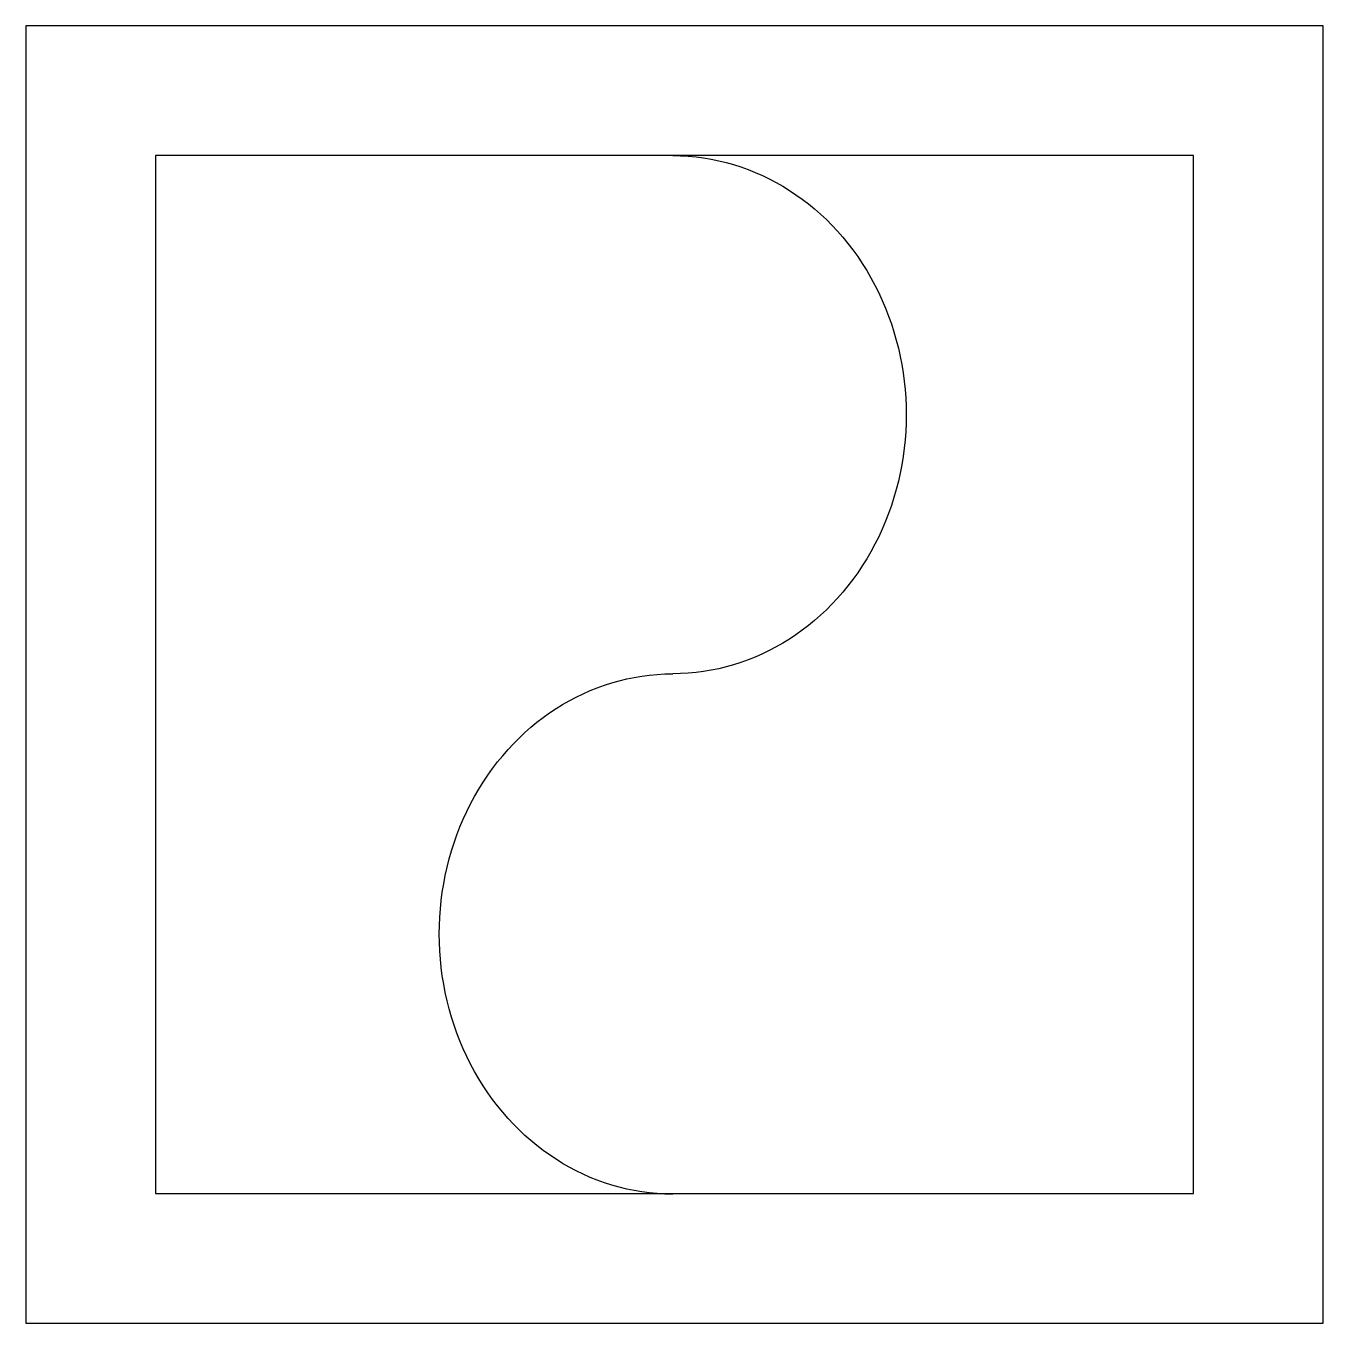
# Model space of a CAD drawing. Extents: x -1.25 to 1.25, y -1.25 to 1.25.
import ezdxf

# ---------------------------------------------------------------- set-up
doc = ezdxf.new("R2010")
doc.units = 0
doc.header["$LTSCALE"] = 0.01
doc.header["$MEASUREMENT"] = 0
doc.layers.get('0').update_dxf_attribs({"lineweight": 20})

msp = doc.modelspace()

# ---------------------------------------------------------------- linework, layer by layer
at = {"color": 0, "linetype": 'ByBlock', "lineweight": -2}
for points in [[(-1.25, -1.25), (1.25, -1.25), (1.25, 1.25), (-1.25, 1.25)], [(-1, -1), (1, -1), (1, 1), (-1, 1)]]:
    msp.add_lwpolyline(points, close=True, dxfattribs=at)
at = {"color": 0, "linetype": 'ByBlock', "lineweight": -2, "extrusion": (0, 0, -1)}
for centre, major_axis, ratio in [((-0.0034, 0.5007), (0, 0.4993), 0.901174), ((-0.0034, -0.5001), (0, -0.5015), 0.897239)]:
    msp.add_ellipse(centre, major_axis=major_axis, ratio=ratio, start_param=0, end_param=3.141593, dxfattribs=at)

doc.saveas('drawing.dxf')
